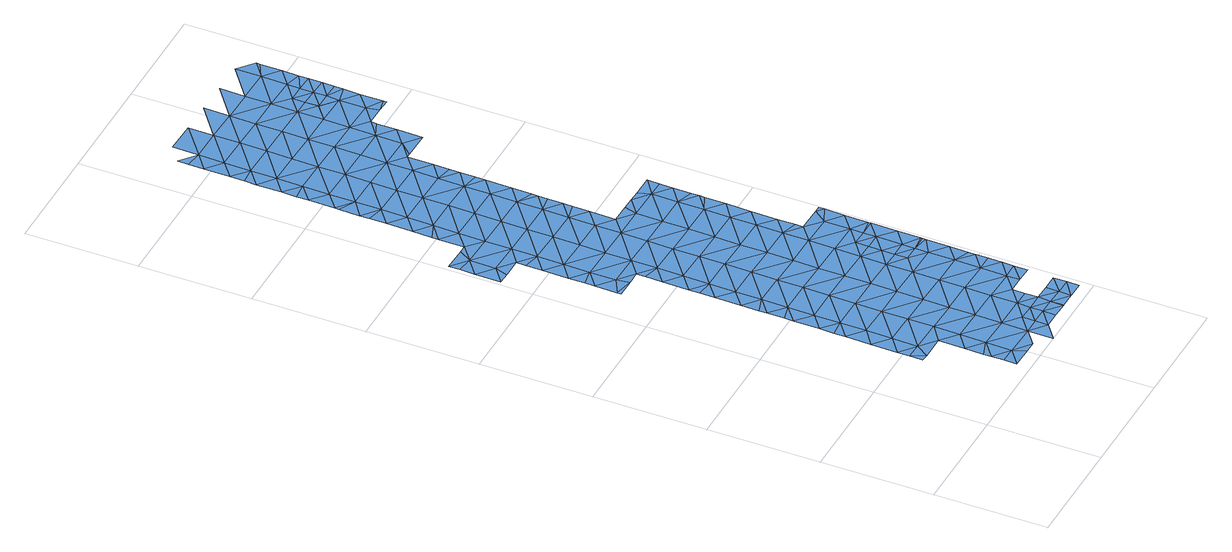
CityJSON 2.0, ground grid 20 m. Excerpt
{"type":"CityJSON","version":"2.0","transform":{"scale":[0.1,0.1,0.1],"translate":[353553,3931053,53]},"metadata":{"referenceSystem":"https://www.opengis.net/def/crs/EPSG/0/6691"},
"CityObjects":{
"waterbody1":{"type":"WaterBody","attributes":{"name":"3","class":"1140","function":"1","WaterBodyRiverFloodingRiskAttribute.description":"6","WaterBodyRiverFloodingRiskAttribute.rankOrg":"2","WaterBodyRiverFloodingRiskAttribute.adminType":"2","WaterBodyRiverFloodingRiskAttribute.scale":"L2"},"geometry":[{"type":"MultiSurface","lod":"1","boundaries":[[[0,1,2]],[[3,1,0]],[[4,1,3]],[[5,6,7]],[[7,6,8]],[[9,6,5]],[[0,10,3]],[[11,4,12]],[[4,3,12]],[[11,13,14]],[[15,8,16]],[[13,11,12]],[[17,15,16]],[[8,6,16]],[[18,10,17]],[[19,6,9]],[[10,20,3]],[[21,12,3]],[[22,14,23]],[[17,16,18]],[[24,22,23]],[[14,13,23]],[[20,21,3]],[[6,25,16]],[[18,20,10]],[[25,6,19]],[[12,26,13]],[[27,24,28]],[[29,18,16]],[[24,23,28]],[[30,31,32]],[[30,27,31]],[[31,27,28]],[[33,20,18]],[[29,16,25]],[[32,34,35]],[[12,21,26]],[[36,28,23]],[[23,13,37]],[[38,39,25]],[[34,32,31]],[[40,21,20]],[[41,35,34]],[[37,13,26]],[[33,18,29]],[[42,43,44]],[[33,40,20]],[[45,46,25]],[[43,47,48]],[[49,41,34]],[[50,51,52]],[[25,39,45]],[[53,41,49]],[[54,26,21]],[[36,23,37]],[[29,25,46]],[[50,55,51]],[[43,42,47]],[[31,28,56]],[[51,57,52]],[[58,59,60]],[[58,53,59]],[[61,48,62]],[[62,48,47]],[[63,51,55]],[[56,28,36]],[[53,49,59]],[[64,33,29]],[[65,52,57]],[[66,61,62]],[[26,67,37]],[[68,65,57]],[[21,40,54]],[[54,67,26]],[[34,31,69]],[[60,70,71]],[[34,72,49]],[[47,42,73]],[[70,60,59]],[[57,74,68]],[[29,46,75]],[[76,66,62]],[[77,36,37]],[[69,31,56]],[[78,66,76]],[[79,40,33]],[[49,80,59]],[[46,81,75]],[[82,83,73]],[[64,29,75]],[[83,71,70]],[[64,79,33]],[[82,71,83]],[[84,51,63]],[[85,86,63]],[[86,78,76]],[[85,78,86]],[[77,37,67]],[[62,47,87]],[[34,69,72]],[[47,73,87]],[[57,51,84]],[[77,88,36]],[[57,89,74]],[[62,90,76]],[[84,91,57]],[[56,36,88]],[[84,63,86]],[[73,83,87]],[[75,81,92]],[[93,67,54]],[[54,40,94]],[[49,72,80]],[[95,64,75]],[[88,96,56]],[[97,95,75]],[[70,59,98]],[[70,99,83]],[[97,75,92]],[[62,87,90]],[[89,57,91]],[[94,40,79]],[[69,56,96]],[[98,59,80]],[[100,77,67]],[[101,102,76]],[[69,103,72]],[[101,76,90]],[[96,103,69]],[[104,105,89]],[[83,106,87]],[[107,79,64]],[[86,76,102]],[[93,54,94]],[[86,108,84]],[[104,89,91]],[[109,80,72]],[[110,88,77]],[[107,64,95]],[[70,98,99]],[[111,94,79]],[[84,112,91]],[[100,67,93]],[[113,114,115]],[[100,110,77]],[[113,105,114]],[[114,105,104]],[[106,116,87]],[[109,72,103]],[[107,111,79]],[[108,112,84]],[[83,99,106]],[[88,117,96]],[[86,102,108]],[[118,119,115]],[[90,87,116]],[[95,120,107]],[[90,121,101]],[[122,93,94]],[[91,123,104]],[[110,117,88]],[[118,115,114]],[[98,80,124]],[[125,103,96]],[[111,122,94]],[[80,109,124]],[[126,114,104]],[[118,127,119]],[[101,128,102]],[[120,129,107]],[[130,127,131]],[[132,129,120]],[[99,98,133]],[[100,93,134]],[[130,119,127]],[[133,98,124]],[[123,91,112]],[[135,111,107]],[[99,136,106]],[[90,116,121]],[[103,137,109]],[[129,135,107]],[[138,139,131]],[[140,118,114]],[[141,142,100]],[[100,142,110]],[[141,100,134]],[[125,96,117]],[[139,138,143]],[[138,131,127]],[[134,93,144]],[[145,124,109]],[[93,122,144]],[[146,147,111]],[[126,104,123]],[[126,140,114]],[[101,121,128]],[[142,148,110]],[[146,111,135]],[[99,133,136]],[[147,149,111]],[[111,149,122]],[[136,150,106]],[[148,151,110]],[[108,102,152]],[[110,153,117]],[[108,154,112]],[[143,155,156]],[[137,103,125]],[[118,157,127]],[[155,143,138]],[[116,106,150]],[[152,102,128]],[[149,158,122]],[[159,134,144]],[[160,144,122]],[[140,157,118]],[[121,116,161]],[[153,110,151]],[[162,163,156]],[[158,160,122]],[[162,164,163]],[[165,125,117]],[[161,166,121]],[[127,167,138]],[[153,165,117]],[[121,166,128]],[[109,137,145]],[[168,159,144]],[[169,136,133]],[[170,116,150]],[[156,155,162]],[[157,167,127]],[[108,152,154]],[[133,124,171]],[[161,116,170]],[[172,126,123]],[[173,155,138]],[[162,174,164]],[[125,175,137]],[[123,112,176]],[[168,144,160]],[[166,177,128]],[[171,124,145]],[[177,178,128]],[[179,165,153]],[[176,112,154]],[[180,164,174]],[[172,140,126]],[[170,181,161]],[[167,173,138]],[[182,159,168]],[[152,128,178]],[[183,145,137]],[[180,184,185]],[[186,162,155]],[[187,137,175]],[[125,188,175]],[[169,133,171]],[[185,184,189]],[[152,190,154]],[[184,180,174]],[[183,137,187]],[[191,152,178]],[[172,123,176]],[[192,170,150]],[[125,165,188]],[[150,136,193]],[[194,157,140]],[[195,196,189]],[[152,191,190]],[[162,186,174]],[[172,197,140]],[[179,198,165]],[[199,176,154]],[[193,136,169]],[[200,199,154]],[[200,154,190]],[[171,145,201]],[[181,170,202]],[[145,183,201]],[[189,184,195]],[[186,155,173]],[[198,179,203]],[[204,169,171]],[[205,206,196]],[[207,167,157]],[[208,165,198]],[[186,209,174]],[[174,210,184]],[[175,188,211]],[[188,165,208]],[[204,171,201]],[[206,205,212]],[[176,213,172]],[[150,193,192]],[[194,140,197]],[[202,170,192]],[[196,195,205]],[[176,199,213]],[[167,207,173]],[[214,195,184]],[[215,188,208]],[[216,197,172]],[[192,217,202]],[[218,169,204]],[[211,188,215]],[[219,216,172]],[[219,172,213]],[[193,169,220]],[[220,169,218]],[[210,214,184]],[[215,221,211]],[[157,194,207]],[[174,209,210]],[[222,194,197]],[[223,193,220]],[[195,224,205]],[[225,197,216]],[[192,193,226]],[[226,193,223]],[[214,224,195]],[[222,197,225]],[[227,173,207]],[[228,229,205]],[[186,173,230]],[[231,207,194]],[[217,192,232]],[[192,226,233]],[[232,192,233]],[[224,228,205]],[[173,227,230]],[[194,222,231]],[[209,186,234]],[[234,186,230]],[[235,207,231]],[[210,209,236]],[[237,235,231]],[[227,238,230]],[[209,234,236]],[[227,207,238]],[[214,210,239]],[[238,207,235]],[[239,240,214]],[[210,236,239]],[[224,214,240]],[[235,237,241]],[[234,230,242]],[[240,243,224]],[[242,230,238]],[[234,244,236]],[[245,235,241]],[[238,235,245]],[[246,234,242]],[[247,242,238]],[[244,234,246]],[[239,236,244]],[[238,245,248]],[[238,248,247]],[[244,249,239]],[[240,239,249]],[[250,242,247]],[[242,251,246]],[[252,244,246]],[[250,251,242]],[[253,252,246]],[[254,255,240]],[[251,253,246]],[[256,250,247]],[[240,249,254]],[[252,257,244]],[[257,258,244]],[[244,258,249]],[[259,253,251]],[[258,260,249]],[[250,256,261]],[[262,259,251]],[[261,256,263]],[[250,264,251]],[[250,261,264]],[[251,265,262]],[[254,249,266]],[[264,265,251]],[[260,258,267]],[[265,268,262]],[[249,260,266]],[[267,269,260]],[[254,266,270]],[[269,267,271]],[[260,272,266]],[[260,269,272]],[[273,270,266]],[[274,266,272]],[[266,274,273]]]}]},
"waterbody2":{"type":"WaterBody","attributes":{"name":"3","class":"1140","function":"1","WaterBodyRiverFloodingRiskAttribute.description":"6","WaterBodyRiverFloodingRiskAttribute.rankOrg":"1","WaterBodyRiverFloodingRiskAttribute.adminType":"2","WaterBodyRiverFloodingRiskAttribute.scale":"L2"},"geometry":[{"type":"MultiSurface","lod":"1","boundaries":[[[275,276,277]],[[278,276,279]],[[39,275,277]],[[276,278,277]],[[45,39,277]],[[81,45,277]],[[81,278,92]],[[277,278,81]],[[46,45,81]]]}]},
"waterbody3":{"type":"WaterBody","attributes":{"name":"3","class":"1140","function":"1","WaterBodyRiverFloodingRiskAttribute.description":"6","WaterBodyRiverFloodingRiskAttribute.rankOrg":"2","WaterBodyRiverFloodingRiskAttribute.adminType":"2","WaterBodyRiverFloodingRiskAttribute.scale":"L2"},"geometry":[{"type":"MultiSurface","lod":"1","boundaries":[[[280,281,282]],[[278,281,283]],[[279,281,278]],[[284,285,283]],[[280,284,283]],[[281,280,283]],[[92,278,283]],[[285,92,283]]]}]},
"waterbody4":{"type":"WaterBody","attributes":{"name":"3","class":"1140","function":"1","WaterBodyRiverFloodingRiskAttribute.description":"6","WaterBodyRiverFloodingRiskAttribute.rankOrg":"1","WaterBodyRiverFloodingRiskAttribute.adminType":"2","WaterBodyRiverFloodingRiskAttribute.scale":"L2"},"geometry":[{"type":"MultiSurface","lod":"1","boundaries":[[[286,151,148]],[[203,286,287]],[[179,286,203]],[[179,151,286]],[[182,288,159]],[[141,134,159]],[[179,153,151]],[[289,286,142]],[[148,142,286]],[[159,288,289]],[[141,159,289]],[[287,286,289]],[[141,289,142]],[[288,287,289]]]}]},
"waterbody5":{"type":"WaterBody","attributes":{"name":"3","class":"1140","function":"1","WaterBodyRiverFloodingRiskAttribute.description":"6","WaterBodyRiverFloodingRiskAttribute.rankOrg":"1","WaterBodyRiverFloodingRiskAttribute.adminType":"2","WaterBodyRiverFloodingRiskAttribute.scale":"L2"},"geometry":[{"type":"MultiSurface","lod":"1","boundaries":[[[259,252,253]],[[259,257,252]],[[257,259,290]],[[262,290,259]],[[262,291,290]],[[291,262,268]],[[267,290,271]],[[267,258,290]],[[258,257,290]],[[290,291,271]]]}]}
},
"vertices":[
[123,164,2],[111,188,2],[111,165,2],[139,187,2],[111,210,2],[165,25,2],[193,47,2],[165,47,2],[165,70,2],[202,24,2],[167,164,2],[112,257,2],[140,233,2],[141,279,2],[113,303,2],[165,83,2],[194,93,2],[166,117,2],[195,140,2],[222,24,2],[196,186,2],[196,232,2],[113,322,2],[141,325,2],[114,349,2],[250,46,2],[197,278,2],[114,395,2],[142,371,2],[251,92,2],[115,411,2],[143,418,2],[115,442,2],[252,139,2],[144,464,2],[115,455,2],[199,371,2],[198,325,2],[249,0,2],[278,23,2],[252,185,2],[116,487,2],[95,673,2],[62,680,2],[62,673,2],[278,46,2],[279,69,2],[91,696,2],[63,720,2],[144,510,2],[9,860,2],[37,882,2],[9,905,2],[117,534,2],[253,231,2],[29,859,2],[200,417,2],[38,928,2],[117,561,2],[145,557,2],[117,580,2],[63,737,2],[91,742,2],[65,859,2],[308,138,2],[10,932,2],[63,766,2],[254,278,2],[10,952,2],[200,463,2],[146,603,2],[118,626,2],[201,509,2],[119,673,2],[52,951,2],[308,91,2],[92,788,2],[255,324,2],[64,812,2],[309,184,2],[202,556,2],[307,68,2],[119,657,2],[147,649,2],[94,881,2],[65,842,2],[93,835,2],[147,695,2],[255,370,2],[66,951,2],[148,741,2],[94,927,2],[336,68,2],[311,277,2],[310,230,2],[337,114,2],[256,416,2],[336,91,2],[203,602,2],[203,648,2],[311,323,2],[149,787,2],[150,834,2],[257,462,2],[95,974,2],[67,997,2],[204,694,2],[365,137,2],[150,880,2],[258,508,2],[312,369,2],[366,183,2],[151,926,2],[67,1009,2],[96,1020,2],[68,1043,2],[205,740,2],[313,415,2],[97,1066,2],[69,1089,2],[365,114,2],[206,786,2],[367,229,2],[152,973,2],[258,555,2],[314,461,2],[153,1019,2],[98,1112,2],[206,833,2],[393,137,2],[69,1120,2],[69,1136,2],[393,113,2],[259,601,2],[340,299,2],[394,159,2],[260,647,2],[314,507,2],[98,1158,2],[70,1173,2],[153,1065,2],[340,322,2],[340,345,2],[70,1181,2],[367,276,2],[315,554,2],[394,160,2],[394,183,2],[341,368,2],[394,205,2],[261,693,2],[341,391,2],[207,879,2],[341,392,2],[208,925,2],[99,1204,2],[71,1228,2],[154,1111,2],[394,217,2],[368,299,2],[395,252,2],[234,763,2],[100,1251,2],[71,1248,2],[72,1275,2],[370,414,2],[235,809,2],[155,1157,2],[396,294,2],[317,646,2],[261,740,2],[316,600,2],[209,1018,2],[156,1203,2],[101,1297,2],[343,484,2],[209,972,2],[235,839,2],[235,856,2],[369,391,2],[72,1320,2],[268,762,2],[396,299,2],[343,530,2],[101,1343,2],[73,1341,2],[156,1250,2],[343,498,2],[370,460,2],[73,1367,2],[236,901,2],[236,884,2],[318,739,2],[317,693,2],[211,1110,2],[102,1390,2],[74,1413,2],[210,1064,2],[397,395,2],[237,948,2],[236,912,2],[344,577,2],[290,762,2],[397,391,2],[345,622,2],[103,1436,2],[74,1440,2],[212,1156,2],[398,437,2],[157,1296,2],[158,1342,2],[387,483,2],[75,1459,2],[238,995,2],[159,1389,2],[399,473,2],[238,1040,2],[310,761,2],[345,659,2],[238,1012,2],[346,669,2],[399,483,2],[239,1087,2],[346,683,2],[159,1435,2],[239,1058,2],[346,715,2],[212,1202,2],[160,1481,2],[104,1482,2],[213,1249,2],[240,1133,2],[347,761,2],[347,739,2],[214,1295,2],[268,1155,2],[215,1341,2],[247,1133,2],[269,1202,2],[215,1388,2],[216,1434,2],[296,1132,2],[270,1248,2],[217,1480,2],[271,1340,2],[297,1178,2],[271,1294,2],[298,1224,2],[297,1213,2],[272,1387,2],[327,1247,2],[327,1293,2],[299,1317,2],[299,1316,2],[273,1433,2],[274,1479,2],[332,1224,2],[299,1340,2],[300,1363,2],[300,1316,2],[329,1386,2],[355,1229,2],[328,1316,2],[355,1223,2],[355,1270,2],[356,1300,2],[330,1432,2],[328,1363,2],[356,1315,2],[357,1379,2],[330,1478,2],[357,1362,2],[358,1409,2],[358,1454,2],[358,1447,2],
[306,23,2],[334,22,2],[307,45,2],[335,45,2],[335,22,2],
[392,44,2],[363,22,2],[391,21,2],[364,44,2],[392,67,2],[364,67,2],
[369,368,2],[397,344,2],[396,302,2],[368,322,2],
[328,1339,2],[357,1337,2]
]}
